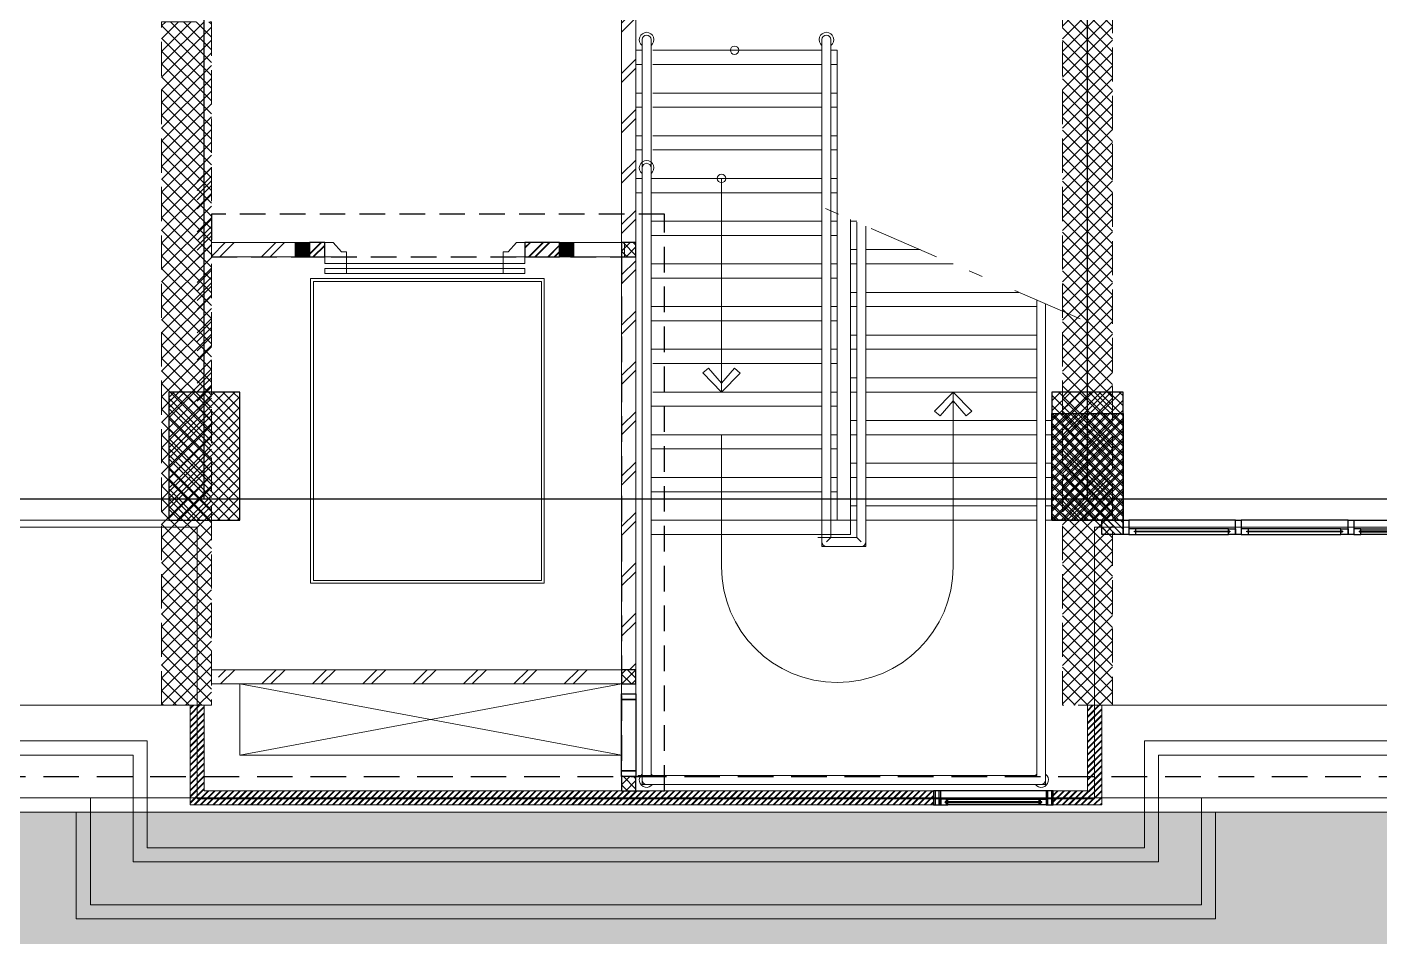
# Model space of a CAD drawing. Header units: inches. Extents: x 0 to 558, y -1 to 295.
# Drawn here: x 250.24 to 259.74, y 130.59 to 136.98 of the extents above; entities that cross this region are included whole.
import ezdxf

# ---------------------------------------------------------------- set-up
doc = ezdxf.new("R2010")
doc.units = ezdxf.units.IN
doc.header["$MEASUREMENT"] = 0
for name, pattern in [('$0$HIDDEN', [0.375, 0.25, -0.125]), ('ACAD_ISO02W100', [15, 12, -3]), ('DASHDOT', [1, 0.5, -0.25, 0, -0.25])]:
    doc.linetypes.add(name, pattern=pattern)
doc.layers.get('defpoints').update_dxf_attribs({"color": 1})
for name, color, linetype, lineweight in [('ars', 11, 'Continuous', 0), ('ars @ 1', 11, 'Continuous', 0), ('ARSIR', 31, 'Continuous', 5), ('ARSIR @ 1', 31, 'Continuous', 5), ('ARSIR BETON', 8, 'Continuous', 5), ('ARSIR KOLOM @ 1', 8, 'Continuous', 13), ('DINDING2', 146, 'Continuous', 5), ('KOL', 1, 'Continuous', 30), ('KOLOM', 4, 'Continuous', 9), ('lan', 7, 'Continuous', 15), ('LIFT', 15, 'Continuous', 15), ('RUMPUT', 93, 'Continuous', 0), ('SANITAIR', 15, 'Continuous', 9), ('Stair', 7, 'Continuous', 15), ('tem', 5, 'Continuous', 20)]:
    doc.layers.add(name, color=color, linetype=linetype, lineweight=lineweight)
doc.layers.add('as', color=1, linetype='Continuous', plot=False)
for name, color, linetype in [('dinding', 3, 'Continuous'), ('KACA', 151, 'Continuous'), ('Kusen', 30, 'Continuous')]:
    doc.layers.add(name, color=color, linetype=linetype)
doc.layers.add('POLYLINE TPAK', color=4, linetype='Continuous', lineweight=20, plot=False)
pattern_1 = [(86.66969, (37.0798, 226.14725), (-0.5066041, 0.569206), [0.142875, -0.934755]), (41.6697, (37.0798, 226.14725), (-0.5066045, 0.5692064), [0.142875, -0.619125]), (131.6697, (37.0798, 226.14725), (-0.5692064, -0.5066045), [0.142875, -0.619125])]
pattern_2 = [(225, (0.55, -51.300008), (0.022097087, -0.022097087), [])]

# ---------------------------------------------------------------- blocks, each defined once
blk = doc.blocks.new('k3')
at = {"layer": 'ars'}
h = blk.add_hatch(dxfattribs=at)
h.set_pattern_fill('_USER', color=256, scale=0.05, angle=45, double=1, pattern_type=0)
h.set_pattern_definition([(45, (0, -5.05), (-0.03535534, 0.03535534), []), (135, (0, -5.05), (-0.03535534, -0.03535534), [])])
h.paths.add_polyline_path([(-0.25, -0.45), (0.25, -0.45), (0.25, 0.45), (-0.25, 0.45)])
at = {"layer": 'KOL'}
blk.add_lwpolyline([(-0.25, -0.45), (0.25, -0.45), (0.25, 0.45), (-0.25, 0.45)], close=True, dxfattribs=at)
blk = doc.blocks.new('T. J2')
at = {"layer": 'Kusen'}
for p, q in [((-0.3692, 0.1), (0.2808, 0.1)), ((-0.4192, 0), (0.3308, 0)), ((0.2808, 0.06), (-0.3692, 0.06))]:
    blk.add_line(p, q, dxfattribs=at)
for points in [[(-0.4592, 0), (-0.4192, 0), (-0.4192, 0.1), (-0.4592, 0.1)], [(0.3308, 0), (0.3708, 0), (0.3708, 0.1), (0.3308, 0.1)]]:
    blk.add_lwpolyline(points, close=True, dxfattribs=at)
for points in [[(-0.3692, 0.0775), (-0.3692, 0.06), (-0.4192, 0.06), (-0.4192, 0.1), (-0.3692, 0.1), (-0.3692, 0.0825), (-0.3792, 0.0825), (-0.3792, 0.0775), (-0.3692, 0.0775)], [(0.2808, 0.0775), (0.2808, 0.06), (0.3308, 0.06), (0.3308, 0.1), (0.2808, 0.1), (0.2808, 0.0825), (0.2908, 0.0825), (0.2908, 0.0775), (0.2808, 0.0775)]]:
    blk.add_lwpolyline(points, dxfattribs=at)
at = {"layer": 'Kusen', "color": 141}
blk.add_lwpolyline([(-0.3792, 0.0775), (0.2908, 0.0775), (0.2908, 0.0825), (-0.3792, 0.0825)], close=True, dxfattribs=at)
blk = doc.blocks.new('BV 320')
at = {"layer": 'KACA'}
for points in [[(0.0275, 3.12), (0.0275, 2.45), (0.0325, 2.45), (0.0325, 3.12)], [(0.0275, 2.33), (0.0275, 1.66), (0.0325, 1.66), (0.0325, 2.33)], [(0.0275, 0.87), (0.0275, 1.54), (0.0325, 1.54), (0.0325, 0.87)], [(0.0275, 0.08), (0.0275, 0.75), (0.0325, 0.75), (0.0325, 0.08)]]:
    blk.add_lwpolyline(points, close=True, dxfattribs=at)
at = {"layer": 'Kusen'}
for p, q in [((-0.05, 2.41), (-0.05, 3.16)), ((0.01, 2.46), (0.01, 3.11)), ((0.05, 3.11), (0.05, 2.46)), ((-0.05, 1.62), (-0.05, 2.37)), ((0.01, 1.67), (0.01, 2.32)), ((0.05, 2.32), (0.05, 1.67)), ((-0.05, 1.58), (-0.05, 0.83)), ((0.01, 1.53), (0.01, 0.88)), ((0.05, 0.88), (0.05, 1.53)), ((-0.05, 0.79), (-0.05, 0.04)), ((0.01, 0.74), (0.01, 0.09)), ((0.05, 0.09), (0.05, 0.74))]:
    blk.add_line(p, q, dxfattribs=at)
for points in [[(-0.05, 3.2), (-0.05, 3.16), (0.05, 3.16), (0.05, 3.2)], [(-0.05, 2.41), (-0.05, 2.37), (0.05, 2.37), (0.05, 2.41)], [(-0.05, 1.58), (-0.05, 1.62), (0.05, 1.62), (0.05, 1.58)], [(-0.05, 0.79), (-0.05, 0.83), (0.05, 0.83), (0.05, 0.79)], [(-0.05, 0), (-0.05, 0.04), (0.05, 0.04), (0.05, 0)]]:
    blk.add_lwpolyline(points, close=True, dxfattribs=at)
for points in [[(0.0275, 3.11), (0.01, 3.11), (0.01, 3.16), (0.05, 3.16), (0.05, 3.11), (0.0325, 3.11), (0.0325, 3.12), (0.0275, 3.12), (0.0275, 3.11)], [(0.0275, 2.46), (0.01, 2.46), (0.01, 2.41), (0.05, 2.41), (0.05, 2.46), (0.0325, 2.46), (0.0325, 2.45), (0.0275, 2.45), (0.0275, 2.46)], [(0.0275, 2.32), (0.01, 2.32), (0.01, 2.37), (0.05, 2.37), (0.05, 2.32), (0.0325, 2.32), (0.0325, 2.33), (0.0275, 2.33), (0.0275, 2.32)], [(0.0275, 1.67), (0.01, 1.67), (0.01, 1.62), (0.05, 1.62), (0.05, 1.67), (0.0325, 1.67), (0.0325, 1.66), (0.0275, 1.66), (0.0275, 1.67)], [(0.0275, 1.53), (0.01, 1.53), (0.01, 1.58), (0.05, 1.58), (0.05, 1.53), (0.0325, 1.53), (0.0325, 1.54), (0.0275, 1.54), (0.0275, 1.53)], [(0.0275, 0.88), (0.01, 0.88), (0.01, 0.83), (0.05, 0.83), (0.05, 0.88), (0.0325, 0.88), (0.0325, 0.87), (0.0275, 0.87), (0.0275, 0.88)], [(0.0275, 0.74), (0.01, 0.74), (0.01, 0.79), (0.05, 0.79), (0.05, 0.74), (0.0325, 0.74), (0.0325, 0.75), (0.0275, 0.75), (0.0275, 0.74)], [(0.0275, 0.09), (0.01, 0.09), (0.01, 0.04), (0.05, 0.04), (0.05, 0.09), (0.0325, 0.09), (0.0325, 0.08), (0.0275, 0.08), (0.0275, 0.09)]]:
    blk.add_lwpolyline(points, dxfattribs=at)
blk = doc.blocks.new("k3'")
at = {"layer": 'ars'}
h = blk.add_hatch(dxfattribs=at)
h.set_pattern_fill('_USER', color=256, scale=0.05, angle=45, double=1, pattern_type=0)
h.set_pattern_definition([(45, (0, -4.975), (-0.03535534, 0.03535534), []), (135, (0, -4.975), (-0.03535534, -0.03535534), [])])
h.paths.add_polyline_path([(-0.25, -0.375), (0.25, -0.375), (0.25, 0.375), (-0.25, 0.375)])
at = {"layer": 'KOL'}
blk.add_lwpolyline([(-0.25, -0.375), (0.25, -0.375), (0.25, 0.375), (-0.25, 0.375)], close=True, dxfattribs=at)
blk = doc.blocks.new('KLOPRAK-10')
at = {"layer": 'ARSIR KOLOM @ 1'}
blk.add_hatch(color=256, dxfattribs=at).paths.add_polyline_path([(390.0148, -20.5752), (390.1148, -20.5752), (390.1148, -20.4752), (390.0148, -20.4752)])
at = {"layer": 'as'}
blk.add_line((390.1148, -20.4752), (390.0148, -20.5752), dxfattribs=at)
blk.add_lwpolyline([(390.0148, -20.4752), (390.1148, -20.5752)], dxfattribs=at)
at = {"layer": 'KOLOM'}
blk.add_lwpolyline([(390.0148, -20.5752), (390.1148, -20.5752), (390.1148, -20.4752), (390.0148, -20.4752)], close=True, dxfattribs=at)
blk = doc.blocks.new('P.SHAFT')
for points in [[(-0.05, 0.54), (-0.05, 0.58), (0.05, 0.58), (0.05, 0.54)], [(-0.05, 0.04), (-0.05, 0.54), (0.05, 0.54), (0.05, 0.04)], [(-0.05, 0), (-0.05, 0.04), (0.05, 0.04), (0.05, 0)]]:
    blk.add_lwpolyline(points, close=True)
blk = doc.blocks.new('K 10.10')
at = {"layer": 'ars'}
h = blk.add_hatch(dxfattribs=at)
h.set_pattern_fill('_USER', color=256, scale=0.05, angle=45, double=1, pattern_type=0)
h.set_pattern_definition([(45, (0, 0), (-0.035355339, 0.035355339), []), (135, (0, 0), (-0.035355339, -0.035355339), [])])
h.paths.add_polyline_path([(1560.5383, 1380.4069), (1560.6383, 1380.4069), (1560.6383, 1380.5069), (1560.5383, 1380.5069)])
at = {"layer": 'KOL'}
blk.add_lwpolyline([(1560.5383, 1380.4069), (1560.6383, 1380.4069), (1560.6383, 1380.5069), (1560.5383, 1380.5069)], close=True, dxfattribs=at)
blk = doc.blocks.new('T.DAR')
at = {"layer": 'ars'}
h = blk.add_hatch(dxfattribs=at)
h.set_pattern_fill('ANSI31', color=256, scale=0.25, style=0)
h.set_pattern_definition(pattern_2)
h.paths.add_polyline_path([(0.2, 7), (0.3, 7), (0.3, 7.6), (0.55, 7.6), (0.55, 7.7), (0.2, 7.7)])
h = blk.add_hatch(dxfattribs=at)
h.set_pattern_fill('ANSI31', color=256, scale=0.25, style=0)
h.set_pattern_definition(pattern_2)
edge = h.paths.add_edge_path()
edge.add_line((0.2, 7), (0.2, 7.7))
edge.add_line((0.2, 7.7), (0.55, 7.7))
edge.add_line((0.55, 7.7), (0.55, 7.6))
edge.add_line((0.55, 7.6), (0.3, 7.6))
edge.add_line((0.3, 7.6), (0.3, 7))
edge.add_line((0.3, 7), (0.2, 7))
h = blk.add_hatch(dxfattribs=at)
h.set_pattern_fill('ANSI31', color=256, scale=0.25, style=0)
h.set_pattern_definition([(225, (6.599998, -51.300008), (0.022097087, -0.022097087), [])])
h.paths.add_polyline_path([(6.5, 7), (6.6, 7), (6.6, 7.7), (1.38, 7.7), (1.38, 7.6), (6.5, 7.6)])
h = blk.add_hatch(dxfattribs=at)
h.set_pattern_fill('ANSI37', color=256, scale=0.02, style=0)
h.set_pattern_definition([(45, (268.691906, -190.19392), (-0.044901281, 0.044901281), []), (135, (268.691906, -190.19392), (-0.044901281, -0.044901281), [])])
h.paths.add_polyline_path([(0.475, 0), (0.125, 0), (0.125, 7), (0.4753, 7)])
h = blk.add_hatch(dxfattribs=at)
h.set_pattern_fill('ANSI37', color=256, scale=0.02, style=0)
h.set_pattern_definition([(45, (6.5, -8e-06), (-0.0449013, 0.0449013), []), (135, (6.5, -8e-06), (-0.0449013, -0.0449013), [])])
h.paths.add_polyline_path([(6.45, 2.2), (6.8, 2.2), (6.8, 7), (6.45, 7)])
h = blk.add_hatch(dxfattribs=at)
h.set_pattern_fill('TEMBOK', color=256, scale=0.25)
h.set_pattern_definition([(45, (6.5, -51.72), (-0.1767767, 0.1767767), []), (45, (6.5625, -51.72), (-0.1767767, 0.1767767), [])])
h.paths.add_polyline_path([(6.55, 3.17), (6.45, 3.17), (6.45, 4.95), (6.55, 4.95)])
h = blk.add_hatch(dxfattribs=at)
h.set_pattern_fill('TEMBOK', color=256, scale=0.25)
h.set_pattern_definition([(45, (0.71143, -49.94), (-0.1767767, 0.1767767), []), (45, (0.77393, -49.94), (-0.1767767, 0.1767767), [])])
h.paths.add_polyline_path([(5.8614, 3.75), (6.45, 3.75), (6.45, 3.85), (5.8614, 3.85)])
at = {"layer": 'ars @ 1'}
h = blk.add_hatch(dxfattribs=at)
h.set_pattern_fill('TEMBOK', color=256, scale=0.25)
h.set_pattern_definition([(45, (33.3, 5.805), (-0.1767767, 0.1767767), []), (45, (33.3625, 5.805), (-0.1767767, 0.1767767), [])])
h.paths.add_polyline_path([(6.4, 6.85), (6.4, 6.75), (3.6622, 6.75), (3.6622, 6.85)])
h = blk.add_hatch(dxfattribs=at)
h.set_pattern_fill('TEMBOK', color=256, scale=0.25)
h.set_pattern_definition([(45, (1583.11878, -452.5532), (-0.176776695, 0.176776695), []), (45, (1583.18128, -452.5532), (-0.176776695, 0.176776695), [])])
h.paths.add_polyline_path([(3.57, 1.2), (3.47, 1.2), (3.47, 6.75), (3.57, 6.75)])
at = {"layer": 'ARSIR @ 1'}
h = blk.add_hatch(dxfattribs=at)
h.set_pattern_fill('ANSI32', color=256, scale=0.01, style=0, double=1)
h.set_pattern_definition([(45, (0.79921, 3.74999), (0.067352, -0.067352), []), (45, (0.79921, 3.79489), (0.067352, -0.067352), [])])
h.paths.add_polyline_path([(4.0064, 3.85), (4.0064, 3.75), (4.249, 3.75), (4.249, 3.85)])
h = blk.add_hatch(dxfattribs=at)
h.set_pattern_fill('ANSI32', color=256, scale=0.01, style=0, double=1)
h.set_pattern_definition([(45, (2.49209, 3.74999), (0.067352, -0.067352), []), (45, (2.49209, 3.79489), (0.067352, -0.067352), [])])
h.paths.add_polyline_path([(5.6547, 3.85), (5.6547, 3.75), (5.7614, 3.75), (5.7614, 3.85)])
at = {"layer": 'defpoints', "color": 3, "linetype": 'ACAD_ISO02W100', "ltscale": 0.015}
blk.add_lwpolyline([(6.45, 3.55), (6.45, 3.85), (3.57, 3.85), (3.57, 7.6), (3.57, 7.6), (3.27, 7.6), (3.27, 3.55), (6.45, 3.55)], dxfattribs=at)
at = {"layer": 'dinding'}
for points in [[(4.0064, 3.85), (4.0064, 3.75), (4.249, 3.75), (4.249, 3.85)], [(5.6547, 3.85), (5.6547, 3.75), (5.7614, 3.75), (5.7614, 3.85)]]:
    blk.add_lwpolyline(points, close=True, dxfattribs=at)
at = {"layer": 'KOLOM', "linetype": 'ACAD_ISO02W100', "ltscale": 0.02}
for points in [[(0.475, 0), (0.125, 0), (0.1251, 7), (0.4751, 7)], [(6.8, 2.2), (6.45, 2.2), (6.45, 7), (6.8, 7)]]:
    blk.add_lwpolyline(points, close=True, dxfattribs=at)
at = {"layer": 'lan', "linetype": 'Continuous'}
for p, q in [((3.57, 7.35), (6.25, 7.35)), ((6.25, 7.35), (6.25, 6.85))]:
    blk.add_line(p, q, dxfattribs=at)
for points in [[(6.25, 7.35), (3.57, 6.85)], [(6.25, 6.85), (3.57, 7.35)]]:
    blk.add_lwpolyline(points, dxfattribs=at)
at = {"layer": 'LIFT'}
for points in [[(4.1139, 4.0029), (5.7539, 4.0029), (5.7539, 6.1429), (4.1139, 6.1429)], [(4.1339, 4.0229), (5.7339, 4.0229), (5.7339, 6.1229), (4.1339, 6.1229)], [(4.249, 3.9323), (5.6547, 3.9323), (5.6547, 3.9676), (4.249, 3.9676)], [(4.249, 3.9323), (4.4018, 3.9323), (4.4018, 3.9676), (4.249, 3.9676)], [(4.4018, 3.85), (4.249, 3.85), (4.249, 3.897), (4.4018, 3.897)], [(4.4018, 3.897), (5.5018, 3.897), (5.5018, 3.9323), (4.4018, 3.9323)], [(5.5018, 3.9323), (5.6547, 3.9323), (5.6547, 3.9676), (5.5018, 3.9676)], [(5.5018, 3.85), (5.6547, 3.85), (5.6547, 3.897), (5.5018, 3.897)]]:
    blk.add_lwpolyline(points, close=True, dxfattribs=at)
for points in [[(4.249, 3.85), (4.249, 3.75), (4.3092, 3.75), (4.3666, 3.8147), (4.4018, 3.8147), (4.4018, 3.85), (4.249, 3.85)], [(5.6547, 3.85), (5.6547, 3.75), (5.5945, 3.75), (5.5371, 3.8147), (5.5018, 3.8147), (5.5018, 3.85), (5.6547, 3.85)]]:
    blk.add_lwpolyline(points, dxfattribs=at)
at = {"layer": 'tem'}
blk.add_lwpolyline([(0.2, 7), (0.2, 7.7), (0.55, 7.7), (0.55, 7.6), (0.3, 7.6), (0.3, 7), (0.2, 7)], dxfattribs=at)
blk.add_lwpolyline([(0.2, 7), (0.2, 7.7), (0.55, 7.7), (0.55, 7.6), (0.3, 7.6), (0.3, 7), (0.2, 7)], dxfattribs=at)
for points in [[(1.38, 7.7), (1.38, 7.6), (6.5, 7.6), (6.5, 7), (6.6, 7), (6.6, 7.7)], [(3.57, 6.92), (3.47, 6.92), (3.47, 6.85), (3.57, 6.85)], [(6.45, 6.85), (6.45, 6.75), (3.57, 6.75), (3.57, 6.85)], [(3.57, 1.2), (3.47, 1.2), (3.47, 6.75), (3.57, 6.75)], [(3.57, 3.75), (3.57, 3.85), (3.9064, 3.85), (3.9064, 3.75)], [(5.8614, 3.75), (5.8614, 3.85), (6.45, 3.85), (6.45, 3.75)]]:
    blk.add_lwpolyline(points, close=True, dxfattribs=at)
at = {"color": 2}
for p in [(-386.1084, 24.3252), (-384.2534, 24.3252)]:
    blk.add_blockref('KLOPRAK-10', p, dxfattribs=at)
at = {"layer": 'KOL', "xscale": -1, "rotation": 180}
blk.add_blockref("k3'", (0.3, 5.325), dxfattribs=at)
blk.add_blockref("k3'", (0.3, 5.325), dxfattribs=at)
at = {"layer": 'KOLOM', "extrusion": (0, 0, -1), "xscale": -1, "zscale": -1, "rotation": 180}
for p in [(-1564.1083, 1388.0069), (-1564.1083, 1387.2569), (-1564.1083, 1384.2569)]:
    blk.add_blockref('K 10.10', p, dxfattribs=at)
at = {"layer": 'Kusen'}
blk.add_blockref('T. J2', (0.9992, 7.6), dxfattribs=at)
blk.add_blockref('T. J2', (0.9992, 7.6), dxfattribs=at)
at = {"layer": 'Kusen', "color": 2, "rotation": 179.9999772094499}
blk.add_blockref('P.SHAFT', (3.52, 7.5), dxfattribs=at)
blk = doc.blocks.new('A-DAS')
at = {"layer": 'ars'}
h = blk.add_hatch(dxfattribs=at)
h.set_pattern_fill('TEMBOK', color=256, scale=0.25)
h.set_pattern_definition([(225, (24.2, 59.92), (0.1767767, -0.1767767), []), (225, (24.1375, 59.92), (0.1767767, -0.1767767), [])])
h.paths.add_polyline_path([(24.15, 5.03), (24.25, 5.03), (24.25, 3.25), (24.15, 3.25)])
h = blk.add_hatch(dxfattribs=at)
h.set_pattern_fill('ANSI31', color=256, scale=0.01, style=0)
h.set_pattern_definition([(315, (16.350002, 2.500002), (-0.02245064, -0.02245064), [])])
h.paths.add_polyline_path([(30.5, 2.5), (30.65, 2.5), (30.65, 2.4), (30.5, 2.4)])
h = blk.add_hatch(dxfattribs=at)
h.set_pattern_fill('ANSI31', color=256, scale=0.25, style=0)
h.set_pattern_definition([(45, (24.100002, 59.5), (-0.022097087, 0.022097087), [])])
h.paths.add_polyline_path([(24.2, 1.2), (24.1, 1.2), (24.1, 0.5), (29.32, 0.5), (29.32, 0.6), (24.2, 0.6)])
h = blk.add_hatch(dxfattribs=at)
h.set_pattern_fill('ANSI31', color=256, scale=0.25, style=0)
h.set_pattern_definition([(45, (30.15, 59.5), (-0.022097087, 0.022097087), [])])
edge = h.paths.add_edge_path()
edge.add_line((30.4999, 1.2), (30.5, 0.5))
edge.add_line((30.5, 0.5), (30.15, 0.5))
edge.add_line((30.15, 0.5), (30.15, 0.6))
edge.add_line((30.15, 0.6), (30.4, 0.6))
edge.add_line((30.4, 0.6), (30.3999, 1.2))
edge.add_line((30.3999, 1.2), (30.4999, 1.2))
at = {"layer": 'ARSIR @ 1'}
h = blk.add_hatch(dxfattribs=at)
h.set_pattern_fill('ANSI32', color=256, scale=0.01, style=0, double=1)
h.set_pattern_definition([(225, (28.20791, 4.45), (-0.067352, 0.067352), []), (225, (28.20791, 4.4051), (-0.067352, 0.067352), [])])
h.paths.add_polyline_path([(25.0453, 4.35), (25.0453, 4.45), (24.9386, 4.45), (24.9386, 4.35)])
h = blk.add_hatch(dxfattribs=at)
h.set_pattern_fill('ANSI32', color=256, scale=0.01, style=0, double=1)
h.set_pattern_definition([(225, (29.90079, 4.45), (-0.067352, 0.067352), []), (225, (29.90079, 4.4051), (-0.067352, 0.067352), [])])
h.paths.add_polyline_path([(26.6936, 4.35), (26.6936, 4.45), (26.451, 4.45), (26.451, 4.35)])
at = {"layer": 'ars'}
for p, q in [((27.2738, 0.8938), (27.2738, 5.875)), ((27.3363, 0.9563), (27.3363, 5.875)), ((28.5363, 2.3163), (28.5363, 5.875)), ((28.5988, 2.3788), (28.5988, 5.875)), ((27.23, 5.7), (27.2738, 5.7)), ((27.3484, 5.7), (28.5363, 5.7)), ((28.5988, 5.7), (28.6425, 5.7)), ((27.23, 5.4), (27.2738, 5.4)), ((27.3484, 5.4), (28.5363, 5.4)), ((28.5988, 5.4), (28.6425, 5.4)), ((27.23, 5.1), (27.2738, 5.1)), ((27.3484, 5.1), (28.5363, 5.1)), ((28.5988, 5.1), (28.6425, 5.1)), ((27.2738, 3.6325), (27.2738, 4.975)), ((27.3363, 3.6054), (27.3363, 4.975)), ((28.5363, 3.0947), (28.5363, 4.975)), ((28.5988, 3.0676), (28.5988, 4.9438)), ((27.23, 4.8), (27.2738, 4.8)), ((27.23, 4.8), (27.2738, 4.8)), ((27.3363, 4.8), (28.5363, 4.8)), ((27.3484, 4.8), (28.5363, 4.8)), ((28.5988, 4.8), (28.6425, 4.8)), ((28.5988, 4.8), (28.6425, 4.8)), ((28.7812, 2.3788), (28.7812, 4.5925)), ((28.7812, 2.3788), (28.7812, 4.5925)), ((28.8437, 2.3163), (28.8437, 4.5654)), ((28.8437, 2.3475), (28.8437, 4.5654)), ((27.3363, 4.5), (28.5363, 4.5)), ((27.3484, 4.5), (28.5363, 4.5)), ((28.5988, 4.5), (28.6425, 4.5)), ((28.5988, 4.5), (28.6425, 4.5)), ((28.7375, 4.4), (28.7812, 4.4)), ((28.7375, 4.4), (28.7812, 4.4)), ((28.8437, 4.4), (29.2259, 4.4)), ((28.8437, 4.4), (29.2259, 4.4)), ((27.3363, 4.2), (28.5363, 4.2)), ((27.3484, 4.2), (28.5363, 4.2)), ((28.5988, 4.2), (28.6425, 4.2)), ((28.5988, 4.2), (28.6425, 4.2)), ((28.7375, 4.1), (28.7812, 4.1)), ((28.7375, 4.1), (28.7812, 4.1)), ((28.8437, 4.1), (29.919, 4.1)), ((28.8437, 4.1), (29.919, 4.1)), ((30.0437, 0.9563), (30.0437, 4.046)), ((30.0437, 0.7063), (30.0437, 4.046)), ((30.1062, 0.8938), (30.1062, 4.0189)), ((30.1062, 0.6438), (30.1062, 4.0189)), ((27.3363, 3.9), (28.5363, 3.9)), ((27.3484, 3.9), (28.5363, 3.9)), ((28.5988, 3.9), (28.6425, 3.9)), ((28.5988, 3.9), (28.6425, 3.9)), ((28.7375, 3.8), (28.7812, 3.8)), ((28.7375, 3.8), (28.7812, 3.8)), ((28.8437, 3.8), (30.0437, 3.8)), ((28.8437, 3.8), (30.0437, 3.8)), ((27.2738, 0.6437), (27.2738, 3.7825)), ((27.3363, 0.7062), (27.3363, 3.7554)), ((27.3484, 3.6), (28.5363, 3.6)), ((27.3688, 3.6), (28.5363, 3.6)), ((28.5988, 3.6), (28.6425, 3.6)), ((28.5988, 3.6), (28.6425, 3.6)), ((28.7375, 3.5), (28.7812, 3.5)), ((28.7375, 3.5), (28.7812, 3.5)), ((28.8437, 3.5), (30.0437, 3.5)), ((28.8437, 3.5), (30.0437, 3.5)), ((27.3363, 3.3), (27.3488, 3.3)), ((27.3484, 3.3), (28.5363, 3.3)), ((28.0619, 3.3), (28.5363, 3.3)), ((28.5988, 3.3), (28.6425, 3.3)), ((28.5988, 3.3), (28.6425, 3.3)), ((28.7375, 3.2), (28.7812, 3.2)), ((28.7375, 3.2), (28.7812, 3.2)), ((28.8437, 3.2), (30.0437, 3.2)), ((28.8437, 3.2), (30.0437, 3.2)), ((30.1062, 3.2), (30.15, 3.2)), ((27.3363, 3), (28.1541, 3)), ((27.3484, 3), (28.5363, 3)), ((28.5988, 3), (28.6425, 3)), ((28.7375, 2.9), (28.7812, 2.9)), ((28.7375, 2.9), (28.7812, 2.9)), ((28.8437, 2.9), (30.0437, 2.9)), ((28.8437, 2.9), (30.0437, 2.9)), ((30.1062, 2.9), (30.15, 2.9)), ((28.5363, 2.3475), (28.5363, 2.7947)), ((28.5988, 2.3788), (28.5988, 2.7676)), ((27.3363, 2.7), (28.5363, 2.7)), ((27.3484, 2.7), (28.5363, 2.7)), ((28.5988, 2.7), (28.6425, 2.7)), ((28.5988, 2.7), (28.6425, 2.7)), ((28.7375, 2.6), (28.7812, 2.6)), ((28.7375, 2.6), (28.7812, 2.6)), ((28.8437, 2.6), (30.0437, 2.6)), ((28.8437, 2.6), (30.0437, 2.6)), ((30.1062, 2.6), (30.15, 2.6)), ((30.1062, 2.6), (30.15, 2.6)), ((28.7375, 2.5), (28.7375, 2.4)), ((28.7375, 2.5), (28.7375, 2.4)), ((27.3363, 2.4), (28.5363, 2.4)), ((27.3484, 2.4), (28.5363, 2.4)), ((28.5066, 2.4), (28.7375, 2.4)), ((28.5066, 2.3788), (28.7812, 2.3788)), ((28.5988, 2.3788), (28.7812, 2.3788)), ((28.5363, 2.3163), (28.8437, 2.3163)), ((28.5675, 2.3163), (28.8125, 2.3163)), ((27.2441, 0.7063), (30.0437, 0.7063)), ((27.2441, 0.7063), (30.0437, 0.7063)), ((27.2441, 0.7063), (30.0437, 0.7063)), ((27.3363, 0.7063), (30.0437, 0.7063)), ((27.3363, 0.7063), (30.0437, 0.7063)), ((27.2738, 0.6438), (30.1062, 0.6438)), ((27.2738, 0.6438), (30.1062, 0.6438))]:
    blk.add_line(p, q, dxfattribs=at)
for points in [[(28.5988, 2.3788), (28.5675, 2.3475)], [(28.7812, 2.3788), (28.8125, 2.3475)]]:
    blk.add_lwpolyline(points, dxfattribs=at)
for centre, radius, start, end in [((27.305, 5.875), 0.0512, 307.57187, 232.42813), ((27.305, 5.875), 0.0312, 0, 180), ((28.5675, 5.875), 0.0512, 307.57187, 232.42813), ((28.5675, 5.875), 0.0312, 0, 180), ((27.305, 4.975), 0.0512, 307.57187, 232.42813), ((27.305, 4.975), 0.0312, 0, 180), ((28.5675, 2.3475), 0.0312, 180, 270), ((28.8125, 2.3475), 0.0312, 270, 0), ((27.305, 0.675), 0.0512, 127.57187, 322.42813), ((27.305, 0.675), 0.0512, 127.57187, 322.42813), ((27.305, 0.675), 0.0512, 127.57187, 322.42813), ((27.305, 0.675), 0.0512, 127.57187, 322.42813), ((27.305, 0.675), 0.0312, 180, 270), ((27.305, 0.675), 0.0312, 180, 270), ((27.305, 0.675), 0.0312, 180, 270), ((27.305, 0.675), 0.0312, 180, 270), ((27.305, 0.675), 0.0512, 37.57187, 52.42813), ((27.305, 0.675), 0.0512, 37.57187, 52.42813), ((27.305, 0.675), 0.0512, 37.57187, 52.42813), ((30.075, 0.675), 0.0512, 217.57187, 52.42813), ((30.075, 0.675), 0.0512, 127.57187, 142.42813), ((30.075, 0.675), 0.0512, 217.57187, 52.42813), ((30.075, 0.675), 0.0512, 127.57187, 142.42813), ((30.075, 0.675), 0.0512, 217.57187, 52.42813), ((30.075, 0.675), 0.0512, 127.57187, 142.42813), ((30.075, 0.675), 0.0312, 270, 0), ((30.075, 0.675), 0.0312, 270, 0), ((30.075, 0.675), 0.0312, 270, 0)]:
    blk.add_arc(centre, radius, start, end, dxfattribs=at)
at = {"layer": 'as'}
for p, q in [((24.2, 2.65), (24.2, 15.75)), ((30.4, 2.65), (30.4, 15.75)), ((-37.8, 2.65), (36.6, 2.65))]:
    blk.add_line(p, q, dxfattribs=at)
at = {"layer": 'as', "linetype": '$0$HIDDEN'}
blk.add_line((3.195, 0.7), (36.15, 0.7), dxfattribs=at)
at = {"layer": 'dinding'}
for points in [[(25.0453, 4.35), (25.0453, 4.45), (24.9386, 4.45), (24.9386, 4.35)], [(26.6936, 4.35), (26.6936, 4.45), (26.451, 4.45), (26.451, 4.35)]]:
    blk.add_lwpolyline(points, close=True, dxfattribs=at)
at = {"layer": 'KOL'}
blk.add_lwpolyline([(30.5, 2.5), (30.65, 2.5), (30.65, 2.4), (30.5, 2.4)], close=True, dxfattribs=at)
at = {"layer": 'lan'}
for p, q in [((27.23, 5.8), (27.2738, 5.8)), ((27.3484, 5.8), (28.5363, 5.8)), ((28.5988, 5.8), (28.6425, 5.8)), ((28.6425, 2.5), (28.6425, 5.8)), ((27.23, 5.5), (27.2738, 5.5)), ((27.3484, 5.5), (28.5363, 5.5)), ((28.5988, 5.5), (28.6425, 5.5)), ((27.23, 5.2), (27.2738, 5.2)), ((27.3484, 5.2), (28.5363, 5.2)), ((28.5988, 5.2), (28.6425, 5.2)), ((27.23, 4.9), (27.2738, 4.9)), ((27.23, 4.9), (27.2738, 4.9)), ((27.3363, 4.9), (28.5363, 4.9)), ((27.3484, 4.9), (28.5363, 4.9)), ((27.8309, 4.9), (27.8309, 3.4)), ((28.5988, 4.9), (28.6425, 4.9)), ((28.5988, 4.9), (28.6425, 4.9)), ((28.6425, 3.0487), (28.6425, 4.9)), ((27.3363, 4.6), (28.5363, 4.6)), ((27.3484, 4.6), (28.5363, 4.6)), ((28.5988, 4.6), (28.6425, 4.6)), ((28.5988, 4.6), (28.6425, 4.6)), ((28.7375, 2.5), (28.7375, 4.6114)), ((28.7375, 2.5), (28.7375, 4.6114)), ((28.7375, 4.6), (28.7812, 4.6)), ((27.3363, 4.3), (28.5363, 4.3)), ((27.3484, 4.3), (28.5363, 4.3)), ((28.5988, 4.3), (28.6425, 4.3)), ((28.5988, 4.3), (28.6425, 4.3)), ((28.7375, 4.3), (28.7812, 4.3)), ((28.7375, 4.3), (28.7812, 4.3)), ((28.8437, 4.3), (29.457, 4.3)), ((28.8437, 4.3), (29.457, 4.3)), ((27.3363, 4), (28.5363, 4)), ((27.3484, 4), (28.5363, 4)), ((28.5988, 4), (28.6425, 4)), ((28.5988, 4), (28.6425, 4)), ((28.7375, 4), (28.7812, 4)), ((28.7375, 4), (28.7812, 4)), ((28.8437, 4), (30.0437, 4)), ((28.8437, 4), (30.0437, 4)), ((27.3363, 3.7), (28.5363, 3.7)), ((27.3484, 3.7), (28.5363, 3.7)), ((28.5988, 3.7), (28.6425, 3.7)), ((28.5988, 3.7), (28.6425, 3.7)), ((28.7375, 3.7), (28.7812, 3.7)), ((28.7375, 3.7), (28.7812, 3.7)), ((28.8437, 3.7), (30.0437, 3.7)), ((28.8437, 3.7), (30.0437, 3.7)), ((27.3484, 3.4), (28.5363, 3.4)), ((27.923, 3.4), (28.5363, 3.4)), ((28.5988, 3.4), (28.6425, 3.4)), ((28.5988, 3.4), (28.6425, 3.4)), ((28.7375, 3.4), (28.7812, 3.4)), ((28.7375, 3.4), (28.7812, 3.4)), ((28.8437, 3.4), (30.0437, 3.4)), ((28.8437, 3.4), (30.0437, 3.4)), ((29.457, 2.1734), (29.457, 3.4)), ((27.3363, 3.1), (27.923, 3.1)), ((27.3484, 3.1), (28.5363, 3.1)), ((27.8309, 3.1), (27.8309, 2.1734)), ((28.5988, 3.1), (28.6425, 3.1)), ((28.7375, 3.1), (28.7812, 3.1)), ((28.7375, 3.1), (28.7812, 3.1)), ((28.8437, 3.1), (30.0437, 3.1)), ((28.8437, 3.1), (30.0437, 3.1)), ((30.1062, 3.1), (30.15, 3.1)), ((27.3363, 2.8), (28.5239, 2.8)), ((27.3484, 2.8), (28.5363, 2.8)), ((28.5988, 2.8), (28.6425, 2.8)), ((28.7375, 2.8), (28.7812, 2.8)), ((28.7375, 2.8), (28.7812, 2.8)), ((28.8437, 2.8), (30.0437, 2.8)), ((28.8437, 2.8), (30.0437, 2.8)), ((30.1062, 2.8), (30.15, 2.8)), ((30.1062, 2.8), (30.15, 2.8)), ((28.6425, 2.5), (28.6425, 2.7487)), ((18.25, 2.5), (23.95, 2.5)), ((27.3363, 2.5), (28.5363, 2.5)), ((27.3484, 2.5), (28.5363, 2.5)), ((28.5066, 2.5), (28.7812, 2.5)), ((28.5066, 2.5), (28.7812, 2.5)), ((28.5988, 2.5), (28.6425, 2.5)), ((28.7375, 2.5), (28.7812, 2.5)), ((28.8437, 2.5), (30.0437, 2.5)), ((28.8437, 2.5), (30.0437, 2.5)), ((30.1062, 2.5), (30.15, 2.5)), ((30.1062, 2.5), (30.15, 2.5)), ((-25.3, 1.2), (24.1, 1.2)), ((30.5, 1.2), (36.15, 1.2))]:
    blk.add_line(p, q, dxfattribs=at)
at = {"layer": 'lan', "linetype": 'DASHDOT'}
blk.add_line((30.35, 3.9134), (28.5239, 4.7039), dxfattribs=at)
at = {"layer": 'lan', "ltscale": 2}
for points in [[(27.7395, 3.5679), (27.7001, 3.5338), (27.8309, 3.4), (27.9617, 3.5337), (27.9223, 3.5678), (27.8309, 3.4623), (27.7395, 3.5679)], [(29.3656, 3.2321), (29.3262, 3.2662), (29.457, 3.4), (29.5878, 3.2663), (29.5484, 3.2322), (29.457, 3.3377), (29.3656, 3.2321)]]:
    blk.add_lwpolyline(points, close=True, dxfattribs=at)
at = {"layer": 'lan'}
blk.add_arc((28.6439, 2.1734), 0.813, 180, 0, dxfattribs=at)
blk.add_arc((28.6439, 2.1734), 0.813, 180, 0, dxfattribs=at)
blk.add_arc((28.6439, 2.1734), 0.813, 180, 0, dxfattribs=at)
at = {"layer": 'LIFT'}
for points in [[(25.0453, 4.35), (25.0453, 4.45), (25.1055, 4.45), (25.1629, 4.3853), (25.1982, 4.3853), (25.1982, 4.35), (25.0453, 4.35)], [(26.451, 4.35), (26.451, 4.45), (26.3908, 4.45), (26.3334, 4.3853), (26.2982, 4.3853), (26.2982, 4.35), (26.451, 4.35)]]:
    blk.add_lwpolyline(points, dxfattribs=at)
for points in [[(25.1982, 4.35), (25.0453, 4.35), (25.0453, 4.303), (25.1982, 4.303)], [(26.2982, 4.303), (25.1982, 4.303), (25.1982, 4.2677), (26.2982, 4.2677)], [(26.2982, 4.35), (26.451, 4.35), (26.451, 4.303), (26.2982, 4.303)], [(26.5861, 4.1971), (24.9461, 4.1971), (24.9461, 2.0571), (26.5861, 2.0571)], [(26.451, 4.2677), (25.0453, 4.2677), (25.0453, 4.2324), (26.451, 4.2324)], [(25.1982, 4.2677), (25.0453, 4.2677), (25.0453, 4.2324), (25.1982, 4.2324)], [(26.451, 4.2677), (26.2982, 4.2677), (26.2982, 4.2324), (26.451, 4.2324)], [(26.5661, 4.1771), (24.9661, 4.1771), (24.9661, 2.0771), (26.5661, 2.0771)]]:
    blk.add_lwpolyline(points, close=True, dxfattribs=at)
at = {"layer": 'POLYLINE TPAK', "color": 3}
blk.add_lwpolyline([(-25.35, 2.45), (24.15, 2.45), (24.15, 0.5437), (30.45, 0.5437), (30.45, 2.45), (36.9, 2.45), (36.9, 15.95), (5.6, 15.95), (5.6, 18.05), (5.95, 18.05), (5.95, 43.25), (5.6, 43.25), (5.6, 45.35), (36.9, 45.35), (36.9, 58.85), (30.45, 58.85), (30.45, 60.75), (24.15, 60.75), (24.15, 58.85), (-25.35, 58.85)], dxfattribs=at)
at = {"layer": 'SANITAIR'}
for p, q in [((23.8, 0.2), (23.8, 0.95)), ((23.3, -0.3), (23.3, 0.45)), ((31.3, 0.45), (31.3, -0.3)), ((23.8, 0.2), (30.8, 0.2)), ((30.8, 0.2), (23.8, 0.2)), ((23.7, 0.1), (30.9, 0.1)), ((30.9, 0.1), (23.7, 0.1)), ((23.4, -0.2), (31.2, -0.2)), ((31.2, -0.2), (23.4, -0.2)), ((23.3, -0.3), (31.3, -0.3)), ((31.3, -0.3), (23.3, -0.3))]:
    blk.add_line(p, q, dxfattribs=at)
for points in [[(31.2, -0.2), (31.2, 0.55), (36.15, 0.55, 0.414214), (38.8, 3.2), (38.8, 19.25), (29.2, 19.25)], [(30.9, 0.1), (30.9, 0.85), (36.15, 0.85, 0.414214), (38.5, 3.2), (38.5, 18.95), (29.2, 18.95)], [(30.8, 0.2), (30.8, 0.95), (36.15, 0.95, 0.414214), (38.4, 3.2), (38.4, 18.85), (29.2, 18.85)]]:
    blk.add_lwpolyline(points, format="xyb", dxfattribs=at)
for points in [[(3.195, 0.95), (23.8, 0.95), (23.8, 0.2)], [(3.195, 0.85), (23.7, 0.85), (23.7, 0.1)], [(3.195, 0.55), (23.4, 0.55), (23.4, -0.2)], [(23.3, -0.3), (23.3, 0.45), (3.195, 0.45)], [(31.3, -0.3), (31.3, 0.45), (36.15, 0.45)]]:
    blk.add_lwpolyline(points, dxfattribs=at)
at = {"layer": 'Stair'}
for centre in [(27.923, 5.8), (27.8309, 4.9)]:
    blk.add_circle(centre, 0.0296, dxfattribs=at)
at = {"layer": 'tem'}
for points in [[(24.8386, 4.45), (24.8386, 4.35), (24.25, 4.35), (24.25, 4.45)], [(27.15, 4.45), (27.15, 4.35), (26.7936, 4.35), (26.7936, 4.45)], [(29.32, 0.5), (29.32, 0.6), (24.2, 0.6), (24.2, 1.2), (24.1, 1.2), (24.1, 0.5)]]:
    blk.add_lwpolyline(points, close=True, dxfattribs=at)
blk.add_lwpolyline([(30.4999, 1.2), (30.5, 0.5), (30.15, 0.5), (30.15, 0.6), (30.4, 0.6), (30.3999, 1.2), (30.4999, 1.2)], dxfattribs=at)
blk.add_lwpolyline([(30.4999, 1.2), (30.5, 0.5), (30.15, 0.5), (30.15, 0.6), (30.4, 0.6), (30.3999, 1.2), (30.4999, 1.2)], dxfattribs=at)
at = {"color": 2, "extrusion": (0, 0, -1), "xscale": -1, "zscale": -1, "rotation": 180}
for p in [(-414.9534, -16.1252), (-416.8084, -16.1252)]:
    blk.add_blockref('KLOPRAK-10', p, dxfattribs=at)
at = {"rotation": 270}
blk.add_blockref('BV 320', (30.65, 2.45), dxfattribs=at)
at = {"layer": 'defpoints', "rotation": 180}
blk.add_blockref('T.DAR', (30.7, 8.2), dxfattribs=at)
at = {"layer": 'KOL', "rotation": 180}
for p in [(24.2, 2.95), (24.2, 2.95), (30.4, 2.95), (30.4, 2.95)]:
    blk.add_blockref('k3', p, dxfattribs=at)
at = {"layer": 'KOL', "xscale": -1}
blk.add_blockref("k3'", (30.4, 2.875), dxfattribs=at)
blk.add_blockref("k3'", (30.4, 2.875), dxfattribs=at)
at = {"layer": 'Kusen', "rotation": 180}
blk.add_blockref('T. J2', (29.6908, 0.6), dxfattribs=at)
blk.add_blockref('T. J2', (29.6908, 0.6), dxfattribs=at)
at = {"layer": 'Kusen', "extrusion": (0, 0, -1), "xscale": -1, "zscale": -1, "rotation": 180}
blk.add_blockref('T. J2', (-29.7008, 0.6), dxfattribs=at)
blk.add_blockref('T. J2', (-29.7008, 0.6), dxfattribs=at)

msp = doc.modelspace()

# ---------------------------------------------------------------- hatches: boundary and pattern name
at = {"layer": 'ARSIR'}
h = msp.add_hatch(dxfattribs=at)
h.set_pattern_fill('AR-HBONE', color=256, scale=0.003, style=0)
h.set_pattern_definition([(45, (37.0798, 226.14725), (4e-17, 0.4310523), [0.9144, -0.3048]), (135, (37.29532, 226.36278), (4e-17, 0.4310523), [0.9144, -0.3048])])
edge = h.paths.add_edge_path()
edge.add_arc((191.2828, 190.0679), 15.2, 90, 180)
edge.add_line((176.0828, 190.0679), (176.0828, 133.2715))
edge.add_arc((191.2828, 133.2715), 15.2, 180, 214.23029)
edge.add_line((178.7157, 124.7212), (179.7078, 125.3962))
edge.add_arc((191.2827, 133.2715), 14, 180, 214.23027, ccw=False)
edge.add_line((177.2828, 133.2715), (177.2828, 190.0679))
edge.add_arc((191.2828, 190.0679), 14, 90, 180, ccw=False)
edge.add_line((191.2828, 204.0679), (270.5466, 204.0679))
edge.add_arc((270.5466, 204.9086), 0.8408, 270, 359.99697)
edge.add_line((271.3873, 204.9086), (191.2828, 205.2679))
h = msp.add_hatch(dxfattribs=at)
h.set_pattern_fill('HEX', color=256, scale=0.05, style=0)
h.set_pattern_definition([(0, (37.0798, 226.14725), (0, 0.274963), [0.15875, -0.3175]), (120, (37.0798, 226.14725), (-0.23812494, -0.1374815), [0.15875, -0.3175]), (60, (37.23855, 226.14725), (-0.23812494, 0.1374815), [0.15875, -0.3175])])
edge = h.paths.add_edge_path()
edge.add_arc((231.9822, 125.7715), 0.5, 270, 360)
edge.add_line((232.4822, 125.7715), (232.4822, 130.2715))
edge.add_line((232.4822, 130.2715), (262.4822, 130.2715))
edge.add_line((262.4822, 130.2715), (262.4822, 125.2715))
edge.add_line((262.4822, 125.2715), (231.9822, 125.2715))
edge = h.paths.add_edge_path()
edge.add_line((222.8923, 126.2215), (222.8923, 125.7715))
edge.add_arc((222.3923, 125.7715), 0.5, -90, 0, ccw=False)
edge.add_line((222.3923, 125.2715), (221.6852, 125.2715))
edge.add_arc((221.6852, 125.7715), 0.5, 180, 270.00101, ccw=False)
edge.add_line((221.1852, 125.7715), (221.1852, 130.2715))
edge.add_line((221.1852, 130.2715), (191.1884, 130.2708))
edge.add_line((191.1884, 130.2708), (191.185, 125.2709))
edge.add_line((191.185, 125.2709), (225.5373, 125.2715))
edge.add_line((225.5373, 125.2715), (225.5373, 128.9715))
edge.add_line((225.5373, 128.9715), (227.8373, 128.9715))
edge.add_line((227.8373, 128.9715), (227.8373, 125.2715))
edge.add_line((227.8373, 125.2715), (230.9822, 125.2715))
edge.add_arc((230.9822, 125.7715), 0.5, 180, 270, ccw=False)
edge.add_line((230.4822, 125.7715), (230.4822, 131.0215))
edge.add_line((230.4822, 131.0215), (224.0923, 131.0215))
edge.add_line((224.0923, 131.0215), (224.0923, 126.2215))
edge.add_line((224.0923, 126.2215), (222.8923, 126.2215))
at = {"layer": 'ARSIR BETON'}
h = msp.add_hatch(dxfattribs=at)
h.set_pattern_fill('AR-HBONE', color=256, scale=0.004, style=0)
h.set_pattern_definition([(45, (37.0798, 226.14725), (6e-17, 0.5747364), [1.2192, -0.4064]), (135, (37.36716, 226.4346), (6e-17, 0.5747364), [1.2192, -0.4064])])
edge = h.paths.add_edge_path()
edge.add_arc((191.2828, 190.0679), 14, 90, 180)
edge.add_line((177.2828, 190.0679), (177.2828, 133.2715))
edge.add_arc((191.2827, 133.2715), 14, 179.99992, 263.11919)
edge.add_line((189.6055, 119.3724), (189.6055, 112.3227))
edge.add_line((189.6055, 112.3227), (189.7055, 112.3227))
edge.add_line((189.7055, 112.3227), (189.7055, 112.2227))
edge.add_line((189.7055, 112.2227), (201.7055, 112.2227))
edge.add_line((201.7055, 112.2227), (201.7055, 119.2715))
edge.add_line((201.7055, 119.2715), (380.22, 119.2715))
edge.add_arc((380.22, 133.2715), 14, 270, 360)
edge.add_line((394.22, 133.2715), (394.22, 186.8365))
edge.add_arc((380.07, 186.8365), 14.15, 0.00002, 89.99998)
edge.add_line((380.07, 200.9865), (288.3873, 200.9865))
edge.add_arc((288.3873, 203.9865), 3, 180, 270, ccw=False)
edge.add_line((285.3873, 203.9865), (285.3986, 204.9823))
edge.add_line((285.3986, 204.9823), (271.3873, 205.1475))
edge.add_line((271.3873, 205.1475), (271.3873, 204.9086))
edge.add_arc((270.5466, 204.9086), 0.8408, 270, 359.99999, ccw=False)
edge.add_line((270.5466, 204.0679), (191.2828, 204.0679))
edge = h.paths.add_edge_path()
edge.add_line((191.2672, 197.9562), (265.7566, 197.9585))
edge.add_arc((265.7568, 189.203), 8.7555, 41.343, 90.00169, ccw=False)
edge.add_line((272.3302, 194.9865), (332.5823, 194.9865))
edge.add_line((332.5823, 194.9865), (332.5823, 191.8715))
edge.add_line((332.5823, 191.8715), (340.1822, 191.8715))
edge.add_line((340.1822, 191.8715), (340.1822, 194.9865))
edge.add_line((340.1822, 194.9865), (380.07, 194.9865))
edge.add_arc((380.07, 186.8365), 8.15, 0, 90, ccw=False)
edge.add_line((388.22, 186.8365), (388.22, 163.1715))
edge.add_line((388.22, 163.1715), (388.22, 157.7117))
edge.add_line((388.22, 157.7117), (388.22, 133.2715))
edge.add_arc((380.22, 133.2715), 8, -90, 0, ccw=False)
edge.add_line((380.22, 125.2715), (191.2828, 125.2715))
edge.add_arc((191.185, 133.1732), 7.9023, 180.12317, 270.70845, ccw=False)
edge.add_line((183.2828, 133.1562), (183.2675, 189.9541))
edge.add_arc((191.2675, 189.9563), 8, 90.00169, 180.01541, ccw=False)
at = {"layer": 'RUMPUT'}
h = msp.add_hatch(dxfattribs=at)
h.set_pattern_fill('GRASS', color=256, scale=0.03, angle=356.66969, style=0)
h.set_pattern_definition(pattern_1)
edge = h.paths.add_edge_path()
edge.add_line((173.8596, 124.7087), (178.5195, 124.7087))
edge.add_line((178.5195, 124.7087), (178.577, 124.7478))
edge.add_arc((191.2745, 133.269), 15.2918, 179.99042, 213.86512, ccw=False)
edge.add_line((175.9828, 133.2715), (175.9828, 190.0679))
edge.add_arc((191.2827, 190.0679), 15.2999, 89.99903, 180.00016, ccw=False)
edge.add_line((191.283, 205.3679), (269.9053, 205.0253))
edge.add_line((269.9053, 205.0253), (167.2319, 206.0181))
edge.add_line((167.2319, 206.0181), (167.521, 198.8985))
edge.add_line((167.521, 198.8985), (170.7477, 161.1323))
edge.add_line((170.7477, 161.1323), (173.8596, 124.7087))
h = msp.add_hatch(dxfattribs=at)
h.set_pattern_fill('GRASS', color=256, scale=0.03, angle=356.66969, style=0)
h.set_pattern_definition(pattern_1)
edge = h.paths.add_edge_path()
edge.add_line((296.4823, 126.5716), (296.4823, 130.3681))
edge.add_line((296.4823, 130.3681), (332.4823, 130.3681))
edge.add_line((332.4823, 130.3681), (332.4823, 131.4715))
edge.add_line((332.4823, 131.4715), (293.4373, 131.4715))
edge.add_arc((293.4373, 134.2215), 2.75, 180, 270, ccw=False)
edge.add_line((290.6873, 134.2215), (290.6873, 146.8315))
edge.add_line((290.6873, 146.8315), (266.1873, 146.8315))
edge.add_line((266.1873, 146.8315), (266.1873, 134.2215))
edge.add_arc((263.4373, 134.2215), 2.75, 270, 360, ccw=False)
edge.add_line((263.4373, 131.4715), (230.5822, 131.4715))
edge.add_line((230.5822, 131.4715), (230.5822, 125.7715))
edge.add_arc((230.9822, 125.7715), 0.4, 180, 270)
edge.add_line((230.9822, 125.3715), (231.9822, 125.3715))
edge.add_arc((231.9822, 125.7715), 0.4, 270, 360)
edge.add_line((232.3822, 125.7715), (232.3822, 130.3715))
edge.add_line((232.3822, 130.3715), (262.5822, 130.3715))
edge.add_line((262.5822, 130.3715), (262.5822, 126.5716))
edge.add_line((262.5822, 126.5716), (296.4823, 126.5716))
h.paths.add_polyline_path([(284.185, 144.4992), (284.1822, 144.4607), (288.6128, 144.1071), (288.6032, 144.0035), (288.5816, 143.7583), (288.5544, 143.513), (288.5161, 143.2733), (288.4781, 143.0337), (288.4345, 142.794), (288.3799, 142.5596), (288.3255, 142.3255), (288.1946, 141.8677), (288.1238, 141.6389), (288.0423, 141.4156), (287.9604, 141.1978), (287.8734, 140.9742), (287.7807, 140.7617), (287.6825, 140.5495), (287.579, 140.337), (287.4755, 140.1298), (287.3613, 139.9229), (287.2467, 139.7212), (287.1268, 139.5198), (287.0018, 139.3237), (286.8708, 139.1328), (286.7346, 138.9422), (286.5984, 138.7569), (286.4569, 138.5772), (286.3096, 138.3974), (286.1626, 138.2177), (286.0048, 138.0487), (285.8466, 137.8798), (285.6888, 137.7111), (285.5199, 137.553), (285.3509, 137.3952), (285.182, 137.2426), (285.0022, 137.09), (284.8225, 136.9483), (284.6427, 136.8068), (284.4574, 136.665), (284.2668, 136.5344), (284.076, 136.4034), (283.8798, 136.2783), (283.6785, 136.1585), (283.4768, 136.0439), (283.2754, 135.9349), (283.0682, 135.8262), (282.8557, 135.728), (282.6432, 135.6301), (282.431, 135.5374), (282.2129, 135.4503), (281.9949, 135.3685), (281.7716, 135.2922), (281.5483, 135.2159), (281.3194, 135.1504), (281.0905, 135.0905), (280.862, 135.0306), (280.6276, 134.9818), (280.3934, 134.9379), (280.159, 134.8944), (279.9194, 134.8619), (279.6797, 134.8292), (279.4344, 134.8073), (279.1948, 134.7909), (278.9495, 134.7801), (278.7046, 134.7745), (278.5792, 134.7745), (278.4483, 134.7745), (278.187, 134.7801), (277.9309, 134.7909), (277.6749, 134.8128), (277.4241, 134.84), (277.1736, 134.8672), (276.9231, 134.9055), (276.6723, 134.9543), (276.4271, 135.0034), (276.1822, 135.0581), (275.9425, 135.1232), (275.7025, 135.1887), (275.4684, 135.2594), (275.2343, 135.3413), (275.0054, 135.4284), (274.7766, 135.5155), (274.5477, 135.6137), (274.3244, 135.7116), (274.1064, 135.8206), (273.8886, 135.9296), (273.6761, 136.0439), (273.4636, 136.1638), (273.2567, 136.2947), (273.055, 136.4254), (272.8533, 136.5616), (272.6572, 136.6978), (272.4611, 136.8448), (272.2705, 136.9918), (272.0852, 137.1499), (271.9054, 137.3078), (271.7257, 137.4659), (271.5515, 137.6348), (271.377, 137.8038), (271.2136, 137.978), (271.0502, 138.1577), (270.8921, 138.3431), (270.7395, 138.5281), (270.5872, 138.7189), (270.4455, 138.9095), (270.3037, 139.1056), (270.1675, 139.3073), (270.0368, 139.5142), (269.9115, 139.7212), (269.6718, 140.1462), (269.5628, 140.3642), (269.454, 140.582), (269.3558, 140.8056), (269.2579, 141.0289), (269.1705, 141.2577), (269.0834, 141.4919), (269.0071, 141.7263), (268.9308, 141.9604), (268.8657, 142.2001), (268.8057, 142.4397), (268.7458, 142.685), (268.6967, 142.9302), (268.6532, 143.1751), (268.6149, 143.4259), (268.5821, 143.6764), (268.555, 143.9324), (268.5386, 144.1885), (268.5222, 144.4445), (268.517, 144.7061), (268.517, 144.8315), (284.1961, 144.8315), (284.1905, 144.7225)])

# ---------------------------------------------------------------- linework, layer by layer
at = {"layer": 'DINDING2'}
msp.add_lwpolyline([(296.5823, 126.4681), (296.5823, 130.2681), (332.5823, 130.2681), (332.5823, 131.4715), (332.5823, 131.5715), (293.4373, 131.5715, -0.414214), (290.7873, 134.2215), (290.7873, 146.9315), (266.0873, 146.9315), (266.0873, 134.2215, -0.414214), (263.4373, 131.5715), (230.4822, 131.5715), (230.4822, 131.4715), (230.4822, 130.2715), (230.4822, 125.7715, 0.414214), (230.9822, 125.2715), (231.9822, 125.2715, 0.414214), (232.4822, 125.7715), (232.4822, 130.2715), (262.4822, 130.2715), (262.4822, 126.4716), (296.5823, 126.4716)], format="xyb", dxfattribs=at)
msp.add_lwpolyline([(296.4823, 126.5716), (296.4823, 130.3681), (332.4823, 130.3681), (332.4823, 131.4715), (293.4373, 131.4715, -0.414214), (290.6873, 134.2215), (290.6873, 146.8315), (266.1873, 146.8315), (266.1873, 134.2215, -0.414214), (263.4373, 131.4715), (230.5822, 131.4715), (230.5822, 130.2715), (230.5822, 125.7715, 0.414214), (230.9822, 125.3715), (231.9822, 125.3715, 0.414214), (232.3822, 125.7715), (232.3822, 130.3715), (262.5822, 130.3715), (262.5822, 126.5716)], format="xyb", close=True, dxfattribs=at)

# ---------------------------------------------------------------- block references
msp.add_blockref('A-DAS', (227.2873, 131.0215))

doc.saveas('drawing.dxf')
